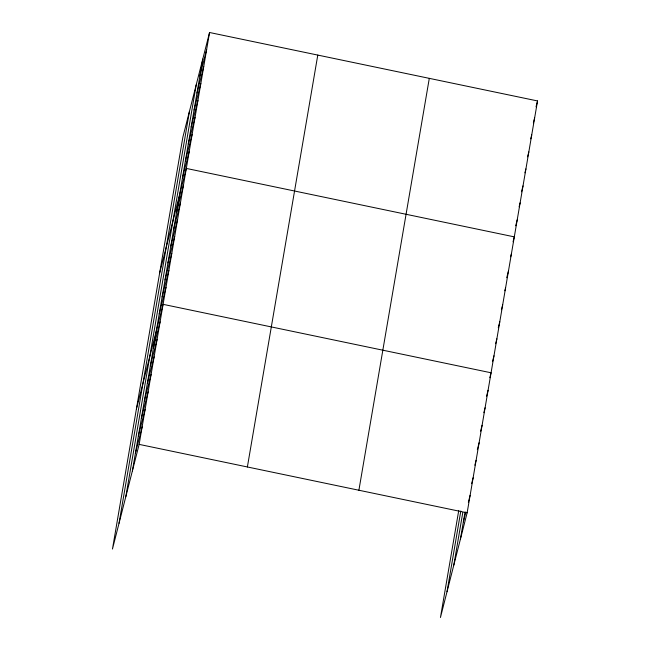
<?xml version="1.0" encoding="UTF-8"?>
<svg xmlns="http://www.w3.org/2000/svg" width="650" height="650" viewBox="0 0 650 650"><rect width="100%" height="100%" fill="white"/><g stroke="black" fill="none" stroke-linecap="round" stroke-linejoin="round"><path stroke-width="0.97" d="M119.031 523.266L189.442 111.394M125.808 496.706L196.211 84.825M132.381 470.925L202.784 59.044M209.552 32.5L182.869 137.174L112.458 549.055L139.141 444.381L209.552 32.5L537.542 100.945L467.131 512.826L440.448 617.5L458.738 510.526M247.382 466.968L317.785 55.087M358.898 490.238L429.301 78.358M447.021 591.719L460.817 510.997M453.798 565.151L462.767 512.639M460.363 539.37L465.018 512.143M199.875 76.034L206.643 49.489M196.974 93.023L203.743 66.479M194.074 110.013L200.834 83.468M191.165 127.002L197.933 100.457M188.264 143.991L195.024 117.447M185.356 160.981L192.124 134.436M182.455 177.978L189.223 151.426M159.632 273.098L186.314 168.423L514.304 236.868L513.053 241.784M176.646 211.957L183.414 185.412M173.737 228.946L180.505 202.402M170.836 245.936L177.604 219.391M167.936 262.925L174.696 236.381M165.027 279.914L171.795 253.37M162.126 296.904L168.886 270.359M159.218 313.893L165.986 287.349M136.403 409.012L163.085 304.338L491.067 372.783L489.816 377.699M153.319 348.392L160.087 321.848M150.329 365.893L157.097 339.349M147.339 383.394L154.107 356.85M144.349 400.904L151.109 374.359M141.351 418.405L148.119 391.861M138.361 435.914L145.129 409.37M135.371 453.416L142.139 426.871M536.031 106.844L537.542 100.945M533.382 122.85L534.633 117.934M530.725 138.864L531.733 134.932M527.572 156.837L528.824 151.921M524.916 172.843L525.923 168.911M521.511 191.799L523.014 185.9M519.106 206.822L520.114 202.889M515.702 225.778L517.205 219.879M510.648 256.807L511.404 253.857M506.74 277.729L508.495 270.847M504.839 290.786L505.594 287.836M501.434 309.741L502.686 304.826M498.282 327.714L499.785 321.815M495.625 343.72L496.876 338.804M492.473 361.692L493.976 355.794M486.574 396.191L488.077 390.293M483.836 412.709L485.087 407.794M480.594 431.202L482.097 425.303M477.344 449.686L479.099 442.804M474.858 465.229L476.109 460.314M471.616 483.714L473.119 477.815M463.361 521.869L465.863 512.038M468.374 502.206L470.121 495.324M139.141 444.381L467.131 512.826"/></g></svg>
